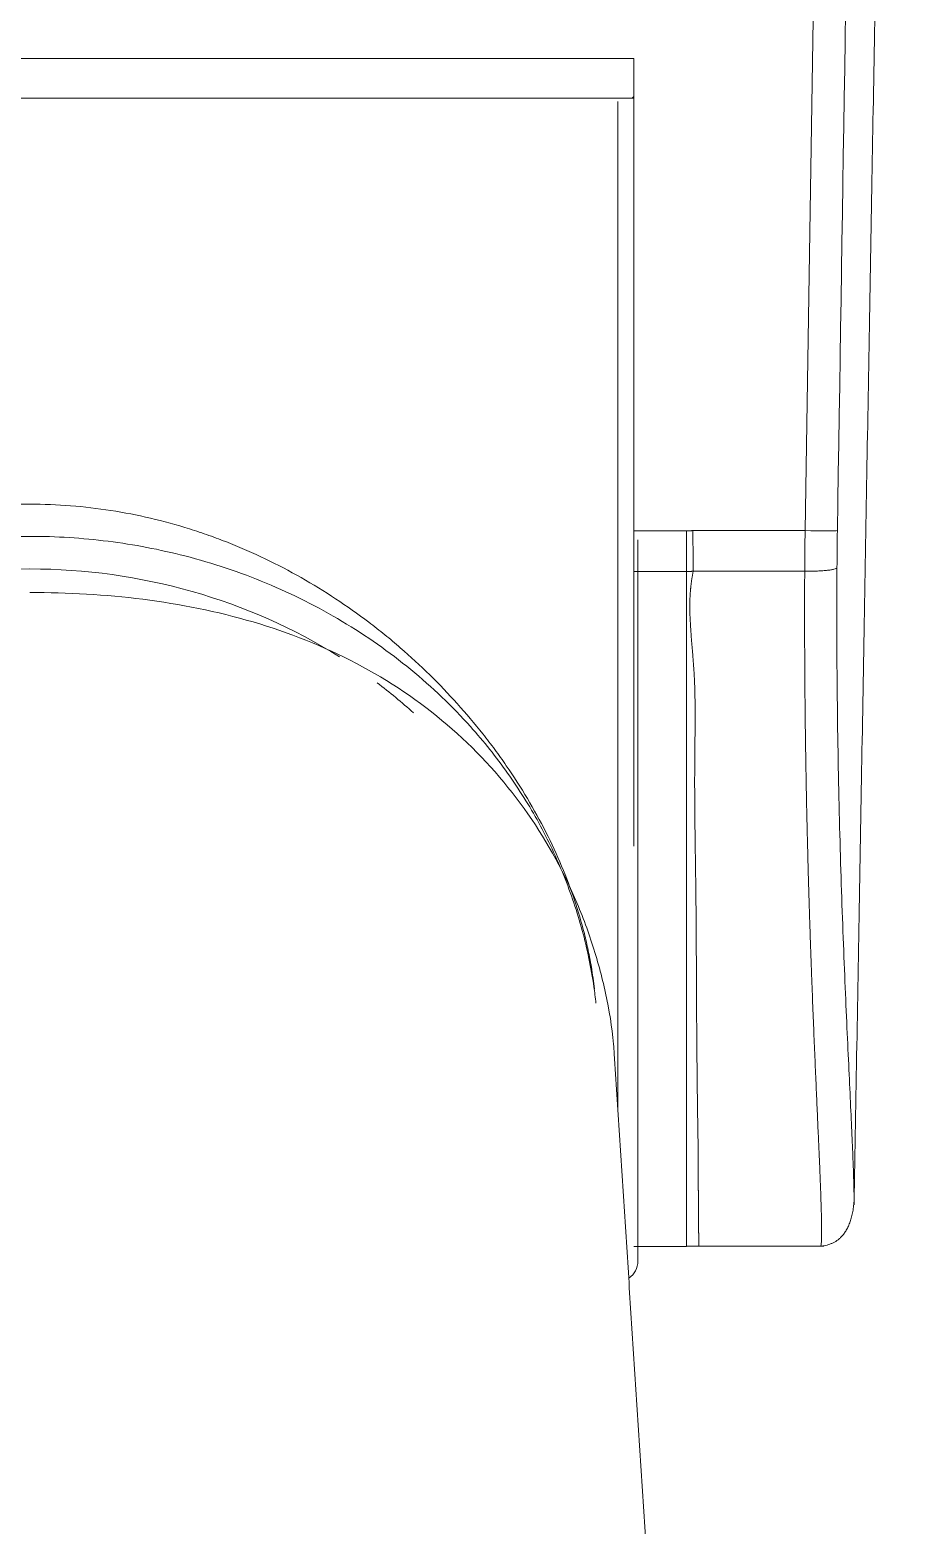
# Model space of a CAD drawing. Extents: x 1155 to 2284, y 0 to 827.
# Drawn here: x 1671.5 to 1692.92, y 694.9 to 731.79 of the extents above; entities that cross this region are included whole.
import ezdxf

# ---------------------------------------------------------------- set-up
doc = ezdxf.new("R2010")
doc.units = 0
doc.header["$LTSCALE"] = 3
doc.header["$MEASUREMENT"] = 0
doc.layers.add('1', color=7, linetype='CONTINUOUS')

msp = doc.modelspace()

# ---------------------------------------------------------------- linework, layer by layer
at = {"layer": '1', "color": 7, "linetype": 'Continuous', "lineweight": 18}
for p, q in [((1690.888, 735.981), (1690.626, 719.437)), ((1686.402, 731.086), (1686.402, 719.43)), ((1656.602, 730.108), (1686.401, 730.108)), ((1686.402, 719.43), (1686.402, 718.427)), ((1686.402, 718.427), (1686.402, 711.655)), ((1688.004, 701.781), (1687.702, 701.778)), ((1687.778, 701.781), (1691.084, 701.781))]:
    msp.add_line(p, q, dxfattribs=at)
at = {"layer": '1', "color": 7, "linetype": 'Continuous', "lineweight": 13}
for p, q in [((1687.857, 719.436), (1690.626, 719.437)), ((1690.616, 718.434), (1687.865, 718.434))]:
    msp.add_line(p, q, dxfattribs=at)
at = {"layer": '1', "color": 7, "linetype": 'Continuous', "lineweight": 18}
msp.add_arc((1686.002, 701.413), 0.5, 303.5474, 0, dxfattribs=at)
for centre, start_param, end_param in [((1671.503, 706.26), 4.712317, 5.598401), ((1671.502, 706.26), 4.107809, 4.712219), ((1671.502, 706.26), 3.930925, 4.020737)]:
    msp.add_ellipse(centre, major_axis=(-13.433, 0), ratio=0.91052, start_param=start_param, end_param=end_param, dxfattribs=at)
for points, degree in [([(1691.422, 719.437), (1691.663, 734.631), (1691.903, 749.826), (1692.144, 765.021)], 3), ([(1691.834, 702.839), (1692.92, 765.021)], 1), ([(1656.602, 731.087), (1686.402, 731.087)], 1), ([(1686.369, 730.114), (1686.38, 730.114), (1686.391, 730.114), (1686.402, 730.113)], 3), ([(1687.865, 718.434), (1687.864, 718.545), (1687.863, 718.767), (1687.86, 719.102), (1687.858, 719.325), (1687.857, 719.436)], 3), ([(1690.626, 719.437), (1690.621, 719.102), (1690.617, 718.768), (1690.616, 718.434)], 3), ([(1691.412, 718.515), (1691.414, 718.822), (1691.417, 719.129), (1691.422, 719.437)], 3), ([(1686.502, 718.694), (1686.502, 718.866), (1686.502, 719.038), (1686.502, 719.211)], 3), ([(1687.988, 674.44), (1686.953, 690.473), (1685.917, 706.528)], 2), ([(1690.982, 701.781), (1691.748, 701.826), (1691.835, 702.895)], 2), ([(1687.702, 701.774), (1687.269, 701.774), (1686.835, 701.774), (1686.402, 701.774)], 3)]:
    msp.add_open_spline(points, degree=degree, dxfattribs=at)
at = {"layer": '1', "color": 7, "linetype": 'Continuous', "lineweight": 13}
for points, knots in [([(1686.402, 730.154), (1686.401, 730.153), (1686.398, 730.15), (1686.394, 730.147), (1686.391, 730.144), (1686.388, 730.141), (1686.385, 730.138), (1686.382, 730.135), (1686.38, 730.132), (1686.377, 730.13), (1686.376, 730.127), (1686.374, 730.125), (1686.372, 730.123), (1686.371, 730.121), (1686.37, 730.12), (1686.37, 730.118), (1686.369, 730.117), (1686.369, 730.115), (1686.369, 730.114), (1686.369, 730.114)], [0, 0, 0, 0, 0.0643, 0.127861, 0.190699, 0.252828, 0.31426, 0.375006, 0.435076, 0.494479, 0.553222, 0.611312, 0.668753, 0.72555, 0.781708, 0.837229, 0.892117, 0.946372, 1, 1, 1, 1]), ([(1686.003, 718.663), (1686.003, 719.503), (1686.003, 720.346), (1686.003, 722.024), (1686.003, 722.859), (1686.003, 724.506), (1686.003, 725.318), (1686.003, 726.904), (1686.003, 727.678), (1686.003, 728.974), (1686.003, 729.508), (1686.003, 730.025)], [0, 0, 0, 0, 0.211377, 0.211377, 0.422755, 0.422755, 0.634132, 0.634132, 0.84551, 0.84551, 1, 1, 1, 1]), ([(1687.857, 719.436), (1687.852, 719.436), (1687.841, 719.436), (1687.824, 719.436), (1687.803, 719.435), (1687.773, 719.434), (1687.739, 719.433), (1687.713, 719.433), (1687.702, 719.432)], [0, 0, 0, 0, 0.095089, 0.210116, 0.345086, 0.500001, 0.789885, 1, 1, 1, 1]), ([(1686.003, 711.998), (1686.003, 712.522), (1686.003, 713.057), (1686.003, 714.144), (1686.003, 714.696), (1686.003, 715.814), (1686.003, 716.378), (1686.003, 717.516), (1686.003, 718.089), (1686.003, 718.663)], [0, 0, 0, 0, 0.25, 0.25, 0.5, 0.5, 0.75, 0.75, 1, 1, 1, 1]), ([(1687.865, 718.434), (1687.86, 718.434), (1687.849, 718.433), (1687.83, 718.433), (1687.808, 718.432), (1687.776, 718.431), (1687.741, 718.43), (1687.713, 718.43), (1687.702, 718.43)], [0, 0, 0, 0, 0.095109, 0.210142, 0.345105, 0.500001, 0.789857, 1, 1, 1, 1]), ([(1690.616, 718.434), (1690.66, 718.434), (1690.707, 718.434), (1690.8, 718.435), (1690.848, 718.436), (1690.941, 718.44), (1690.987, 718.442), (1691.074, 718.448), (1691.115, 718.451), (1691.192, 718.459), (1691.226, 718.463), (1691.287, 718.473), (1691.314, 718.478), (1691.357, 718.488), (1691.374, 718.493), (1691.399, 718.504), (1691.408, 718.509), (1691.412, 718.515)], [0, 0, 0, 0, 0.125, 0.125, 0.25, 0.25, 0.375, 0.375, 0.5, 0.5, 0.625, 0.625, 0.75, 0.75, 0.875, 0.875, 1, 1, 1, 1]), ([(1686.003, 705.132), (1686.003, 705.412), (1686.003, 705.704), (1686.003, 706.43), (1686.003, 706.875), (1686.003, 707.804), (1686.003, 708.289), (1686.003, 709.294), (1686.003, 709.814), (1686.003, 710.884), (1686.003, 711.435), (1686.003, 711.998)], [0, 0, 0, 0, 0.152318, 0.152318, 0.364238, 0.364238, 0.576159, 0.576159, 0.788079, 0.788079, 1, 1, 1, 1])]:
    msp.add_open_spline(points, degree=3, knots=knots, dxfattribs=at)
at = {"layer": '1', "color": 7, "linetype": 'Continuous', "lineweight": 18}
for points, knots in [([(1671.502, 720.09), (1671.165, 720.09), (1670.83, 720.077), (1670.165, 720.024), (1669.504, 719.947), (1668.526, 719.756), (1667.883, 719.579), (1667.404, 719.429), (1667.245, 719.375), (1667.007, 719.291), (1666.928, 719.262), (1666.77, 719.203), (1666.692, 719.173), (1666.302, 719.018), (1665.997, 718.884), (1665.396, 718.595), (1665.102, 718.441), (1664.523, 718.113), (1664.24, 717.939), (1663.683, 717.572), (1663.411, 717.379), (1663.077, 717.126), (1663.01, 717.075), (1662.878, 716.972), (1662.682, 716.816), (1662.491, 716.656), (1662.115, 716.33), (1661.872, 716.107), (1661.403, 715.647), (1661.177, 715.41), (1660.741, 714.925), (1660.531, 714.676), (1660.229, 714.293), (1660.081, 714.1), (1659.938, 713.903), (1659.843, 713.77), (1659.797, 713.704), (1659.567, 713.37), (1659.393, 713.1), (1659.068, 712.553), (1658.915, 712.277), (1658.774, 711.998)], [0, 0, 0, 0, 0.0625, 0.0625, 0.125, 0.1875, 0.25, 0.25, 0.28125, 0.28125, 0.296875, 0.296875, 0.3125, 0.3125, 0.375, 0.375, 0.4375, 0.4375, 0.5, 0.5, 0.5625, 0.5625, 0.578125, 0.578125, 0.59375, 0.625, 0.625, 0.6875, 0.6875, 0.75, 0.75, 0.8125, 0.8125, 0.84375, 0.859375, 0.859375, 0.875, 0.875, 0.9375, 0.9375, 1, 1, 1, 1]), ([(1671.502, 720.09), (1671.84, 720.09), (1672.175, 720.077), (1672.84, 720.024), (1673.5, 719.947), (1674.478, 719.756), (1675.122, 719.579), (1675.601, 719.429), (1675.76, 719.375), (1675.998, 719.291), (1676.077, 719.262), (1676.234, 719.203), (1676.313, 719.173), (1676.702, 719.018), (1677.008, 718.884), (1677.609, 718.595), (1677.903, 718.441), (1678.481, 718.113), (1678.765, 717.939), (1679.321, 717.572), (1679.594, 717.379), (1679.928, 717.126), (1679.995, 717.075), (1680.127, 716.972), (1680.323, 716.816), (1680.514, 716.656), (1680.89, 716.33), (1681.133, 716.107), (1681.602, 715.647), (1681.828, 715.41), (1682.264, 714.925), (1682.474, 714.676), (1682.776, 714.293), (1682.924, 714.1), (1683.067, 713.903), (1683.162, 713.77), (1683.208, 713.704), (1683.438, 713.37), (1683.612, 713.1), (1683.937, 712.553), (1684.089, 712.277), (1684.231, 711.998)], [0, 0, 0, 0, 0.0625, 0.0625, 0.125, 0.1875, 0.25, 0.25, 0.28125, 0.28125, 0.296875, 0.296875, 0.3125, 0.3125, 0.375, 0.375, 0.4375, 0.4375, 0.5, 0.5, 0.5625, 0.5625, 0.578125, 0.578125, 0.59375, 0.625, 0.625, 0.6875, 0.6875, 0.75, 0.75, 0.8125, 0.8125, 0.84375, 0.859375, 0.859375, 0.875, 0.875, 0.9375, 0.9375, 1, 1, 1, 1]), ([(1660.634, 714.6), (1660.961, 714.965), (1661.311, 715.314), (1662.051, 715.974), (1662.441, 716.286), (1663.257, 716.867), (1663.682, 717.138), (1664.564, 717.634), (1665.019, 717.86), (1665.955, 718.264), (1666.436, 718.443), (1667.415, 718.75), (1667.914, 718.88), (1668.925, 719.087), (1669.437, 719.165), (1670.466, 719.269), (1670.984, 719.296), (1671.502, 719.296)], [0, 0, 0, 0, 0.125, 0.125, 0.25, 0.25, 0.375, 0.375, 0.5, 0.5, 0.625, 0.625, 0.75, 0.75, 0.875, 0.875, 1, 1, 1, 1]), ([(1671.502, 719.296), (1672.148, 719.296), (1672.793, 719.255), (1674.072, 719.093), (1674.706, 718.972), (1675.327, 718.812)], [0, 0, 0, 0, 0.5, 0.5, 1, 1, 1, 1]), ([(1675.327, 718.812), (1676.013, 718.635), (1676.684, 718.41), (1677.982, 717.87), (1678.608, 717.555), (1679.801, 716.842), (1680.367, 716.444), (1681.427, 715.574), (1681.92, 715.103), (1682.371, 714.6)], [0, 0, 0, 0, 0.25, 0.25, 0.5, 0.5, 0.75, 0.75, 1, 1, 1, 1]), ([(1686.502, 701.413), (1686.502, 701.413), (1686.502, 701.417), (1686.502, 701.448), (1686.502, 701.5), (1686.502, 701.663), (1686.502, 701.774), (1686.502, 702.052), (1686.502, 702.221), (1686.502, 702.613), (1686.502, 702.837), (1686.502, 703.339), (1686.502, 703.617), (1686.502, 704.224), (1686.502, 704.553), (1686.502, 705.259), (1686.502, 705.636), (1686.502, 706.434), (1686.502, 706.855), (1686.502, 707.738), (1686.502, 708.2), (1686.502, 709.158), (1686.502, 709.656), (1686.502, 710.681), (1686.502, 711.209), (1686.502, 712.292), (1686.502, 712.846), (1686.502, 713.975), (1686.502, 714.55), (1686.502, 715.715), (1686.502, 716.305), (1686.502, 717.494), (1686.502, 718.093), (1686.502, 718.694)], [0, 0, 0, 0, 0.024685, 0.024685, 0.089706, 0.089706, 0.154727, 0.154727, 0.219748, 0.219748, 0.284769, 0.284769, 0.34979, 0.34979, 0.414811, 0.414811, 0.479832, 0.479832, 0.544853, 0.544853, 0.609874, 0.609874, 0.674895, 0.674895, 0.739916, 0.739916, 0.804937, 0.804937, 0.869958, 0.869958, 0.934979, 0.934979, 1, 1, 1, 1]), ([(1687.702, 701.774), (1687.702, 701.774), (1687.702, 701.8), (1687.702, 701.903), (1687.702, 701.981), (1687.702, 702.187), (1687.702, 702.316), (1687.702, 702.623), (1687.702, 702.802), (1687.702, 703.208), (1687.702, 703.435), (1687.702, 703.936), (1687.702, 704.21), (1687.702, 704.803), (1687.702, 705.121), (1687.702, 705.799), (1687.702, 706.159), (1687.702, 706.918), (1687.702, 707.317), (1687.702, 708.15), (1687.702, 708.585), (1687.702, 709.486), (1687.702, 709.952), (1687.702, 710.913), (1687.702, 711.407), (1687.702, 712.42), (1687.702, 712.939), (1687.702, 713.996), (1687.702, 714.534), (1687.702, 715.626), (1687.702, 716.18), (1687.702, 717.298), (1687.702, 717.862), (1687.702, 718.429)], [0, 0, 0, 0, 0.0625, 0.0625, 0.125, 0.125, 0.1875, 0.1875, 0.25, 0.25, 0.3125, 0.3125, 0.375, 0.375, 0.4375, 0.4375, 0.5, 0.5, 0.5625, 0.5625, 0.625, 0.625, 0.6875, 0.6875, 0.75, 0.75, 0.8125, 0.8125, 0.875, 0.875, 0.9375, 0.9375, 1, 1, 1, 1]), ([(1687.865, 718.434), (1687.863, 718.423), (1687.859, 718.403), (1687.853, 718.371), (1687.847, 718.34), (1687.842, 718.309), (1687.837, 718.277), (1687.832, 718.246), (1687.827, 718.214), (1687.822, 718.182), (1687.818, 718.15), (1687.814, 718.118), (1687.81, 718.086), (1687.807, 718.054), (1687.803, 718.021), (1687.8, 717.989), (1687.797, 717.956), (1687.795, 717.924), (1687.792, 717.891), (1687.79, 717.858), (1687.788, 717.825), (1687.786, 717.792), (1687.785, 717.759), (1687.784, 717.726), (1687.783, 717.693), (1687.782, 717.637), (1687.781, 717.558), (1687.782, 717.452), (1687.785, 717.341), (1687.791, 717.22), (1687.799, 717.085), (1687.809, 716.93), (1687.821, 716.78), (1687.832, 716.64), (1687.842, 716.517), (1687.852, 716.395), (1687.861, 716.289), (1687.868, 716.2), (1687.874, 716.128), (1687.879, 716.055), (1687.883, 715.981), (1687.888, 715.907), (1687.892, 715.833), (1687.897, 715.733), (1687.902, 715.604), (1687.907, 715.442), (1687.91, 715.266), (1687.912, 715.076), (1687.913, 714.873), (1687.912, 714.688), (1687.911, 714.505), (1687.909, 714.311), (1687.907, 714.086), (1687.904, 713.858), (1687.903, 713.659), (1687.901, 713.414), (1687.901, 713.096), (1687.903, 712.679), (1687.907, 712.292), (1687.911, 711.923), (1687.916, 711.566), (1687.921, 711.226), (1687.924, 710.987), (1687.926, 710.864), (1687.927, 710.796), (1687.928, 710.725), (1687.928, 710.65), (1687.929, 710.571), (1687.93, 710.489), (1687.931, 710.403), (1687.932, 710.313), (1687.934, 710.22), (1687.935, 710.123), (1687.936, 710.023), (1687.937, 709.919), (1687.938, 709.813), (1687.939, 709.702), (1687.94, 709.628), (1687.941, 709.591)], [0, 0, 0, 0, 0.003322, 0.006651, 0.009986, 0.013329, 0.016679, 0.020037, 0.023402, 0.026775, 0.030157, 0.033546, 0.036945, 0.040352, 0.043768, 0.047193, 0.050627, 0.054071, 0.057525, 0.060988, 0.064462, 0.067946, 0.07144, 0.074945, 0.078461, 0.081988, 0.092442, 0.103567, 0.115367, 0.127845, 0.142014, 0.158425, 0.177079, 0.190185, 0.203292, 0.2164, 0.229508, 0.237235, 0.245022, 0.252869, 0.260777, 0.268745, 0.276775, 0.284865, 0.300958, 0.318555, 0.337659, 0.35827, 0.38039, 0.40402, 0.419351, 0.440686, 0.468026, 0.494297, 0.51661, 0.534966, 0.576854, 0.624441, 0.677726, 0.710938, 0.75382, 0.804175, 0.832909, 0.840668, 0.84891, 0.857634, 0.866842, 0.876532, 0.886706, 0.897362, 0.908502, 0.920124, 0.932229, 0.944817, 0.957889, 0.971443, 0.98548, 1, 1, 1, 1]), ([(1690.616, 718.434), (1690.615, 718.411), (1690.615, 718.366), (1690.615, 718.299), (1690.615, 718.231), (1690.614, 718.163), (1690.614, 718.095), (1690.614, 718.027), (1690.614, 717.958), (1690.614, 717.89), (1690.613, 717.821), (1690.613, 717.752), (1690.613, 717.683), (1690.613, 717.613), (1690.613, 717.544), (1690.613, 717.474), (1690.613, 717.405), (1690.613, 717.335), (1690.613, 717.264), (1690.613, 717.194), (1690.613, 717.124), (1690.613, 717.053), (1690.613, 716.982), (1690.614, 716.911), (1690.614, 716.84), (1690.614, 716.769), (1690.614, 716.697), (1690.614, 716.626), (1690.615, 716.554), (1690.615, 716.482), (1690.615, 716.41), (1690.616, 716.338), (1690.616, 716.265), (1690.616, 716.193), (1690.617, 716.12), (1690.617, 716.048), (1690.618, 715.975), (1690.618, 715.901), (1690.619, 715.828), (1690.619, 715.755), (1690.62, 715.681), (1690.62, 715.608), (1690.621, 715.534), (1690.622, 715.46), (1690.622, 715.386), (1690.623, 715.312), (1690.624, 715.237), (1690.624, 715.163), (1690.625, 715.088), (1690.626, 715.014), (1690.627, 714.939), (1690.628, 714.864), (1690.628, 714.789), (1690.629, 714.713), (1690.63, 714.638), (1690.631, 714.563), (1690.632, 714.487), (1690.633, 714.411), (1690.634, 714.336), (1690.635, 714.26), (1690.636, 714.184), (1690.637, 714.108), (1690.639, 714.032), (1690.64, 713.955), (1690.641, 713.879), (1690.642, 713.802), (1690.643, 713.726), (1690.645, 713.649), (1690.646, 713.572), (1690.647, 713.496), (1690.649, 713.419), (1690.65, 713.342), (1690.651, 713.265), (1690.653, 713.188), (1690.654, 713.111), (1690.656, 713.033), (1690.657, 712.956), (1690.659, 712.879), (1690.66, 712.801), (1690.662, 712.724), (1690.663, 712.646), (1690.665, 712.569), (1690.667, 712.491), (1690.668, 712.414), (1690.67, 712.336), (1690.672, 712.259), (1690.674, 712.181), (1690.675, 712.103), (1690.677, 712.025), (1690.679, 711.948), (1690.681, 711.87), (1690.683, 711.792), (1690.685, 711.714), (1690.687, 711.637), (1690.689, 711.559), (1690.691, 711.481), (1690.693, 711.403), (1690.695, 711.325), (1690.697, 711.248), (1690.699, 711.17), (1690.701, 711.092), (1690.703, 711.015), (1690.705, 710.937), (1690.708, 710.859), (1690.71, 710.782), (1690.712, 710.704), (1690.714, 710.627), (1690.717, 710.549), (1690.719, 710.472), (1690.721, 710.394), (1690.724, 710.317), (1690.726, 710.24), (1690.728, 710.163), (1690.731, 710.085), (1690.733, 710.008), (1690.736, 709.931), (1690.738, 709.854), (1690.74, 709.778), (1690.743, 709.701), (1690.746, 709.624), (1690.748, 709.548), (1690.751, 709.471), (1690.753, 709.395), (1690.756, 709.319), (1690.758, 709.243), (1690.761, 709.167), (1690.764, 709.091), (1690.766, 709.015), (1690.769, 708.939), (1690.772, 708.864), (1690.774, 708.789), (1690.777, 708.713), (1690.78, 708.638), (1690.791, 708.325), (1690.812, 707.788), (1690.841, 707.057), (1690.87, 706.365), (1690.899, 705.717), (1690.925, 705.113), (1690.95, 704.554), (1690.973, 704.042), (1690.993, 703.578), (1691.009, 703.163), (1691.021, 702.802), (1691.03, 702.494), (1691.034, 702.241), (1691.034, 702.041), (1691.029, 701.896), (1691.02, 701.806), (1691.011, 701.782), (1691.006, 701.781), (1691.005, 701.781)], [0, 0, 0, 0, 0.002479, 0.004965, 0.00746, 0.009961, 0.012471, 0.014988, 0.017513, 0.020046, 0.022587, 0.025135, 0.027691, 0.030255, 0.032827, 0.035406, 0.037993, 0.040589, 0.043192, 0.045803, 0.048421, 0.051048, 0.053683, 0.056326, 0.058976, 0.061635, 0.064302, 0.066976, 0.069659, 0.07235, 0.075049, 0.077756, 0.080472, 0.083195, 0.085927, 0.088667, 0.091415, 0.094171, 0.096936, 0.099709, 0.102491, 0.10528, 0.108079, 0.110885, 0.1137, 0.116524, 0.119356, 0.122197, 0.125046, 0.127904, 0.130771, 0.133646, 0.136529, 0.139422, 0.142323, 0.145232, 0.14815, 0.151077, 0.154012, 0.156956, 0.159908, 0.162869, 0.165839, 0.168816, 0.171803, 0.174798, 0.177802, 0.180814, 0.183834, 0.186863, 0.189901, 0.192947, 0.196001, 0.199064, 0.202135, 0.205215, 0.208304, 0.2114, 0.214505, 0.217619, 0.220741, 0.223871, 0.22701, 0.230157, 0.233312, 0.236476, 0.239648, 0.242829, 0.246018, 0.249215, 0.25242, 0.255634, 0.258856, 0.262086, 0.265325, 0.268572, 0.271827, 0.27509, 0.278362, 0.281642, 0.28493, 0.288227, 0.291532, 0.294845, 0.298166, 0.301495, 0.304833, 0.308179, 0.311533, 0.314895, 0.318265, 0.321644, 0.325031, 0.328426, 0.331829, 0.33524, 0.338659, 0.342087, 0.345522, 0.348966, 0.352418, 0.355878, 0.359346, 0.362822, 0.366307, 0.369799, 0.373299, 0.376808, 0.380324, 0.383849, 0.387382, 0.390922, 0.394471, 0.398028, 0.435496, 0.472954, 0.510413, 0.547844, 0.585171, 0.62251, 0.660049, 0.69771, 0.735342, 0.772808, 0.810135, 0.847456, 0.884901, 0.922509, 0.960171, 0.99777, 1, 1, 1, 1]), ([(1691.833, 702.802), (1691.834, 702.828), (1691.834, 702.857), (1691.835, 703.09), (1691.828, 703.388), (1691.798, 704.174), (1691.776, 704.663), (1691.736, 705.514), (1691.722, 705.817), (1691.691, 706.464), (1691.675, 706.808), (1691.626, 707.896), (1691.592, 708.694), (1691.527, 710.413), (1691.497, 711.335), (1691.448, 713.27), (1691.43, 714.283), (1691.408, 716.362), (1691.405, 717.429), (1691.412, 718.515)], [0, 0, 0, 0, 0.021219, 0.021219, 0.161045, 0.161045, 0.30087, 0.30087, 0.370783, 0.370783, 0.440696, 0.440696, 0.580522, 0.580522, 0.720348, 0.720348, 0.860174, 0.860174, 1, 1, 1, 1]), ([(1685.917, 706.524), (1685.913, 706.606), (1685.907, 706.688), (1685.864, 707.192), (1685.721, 708.031), (1685.39, 709.263), (1684.771, 710.871), (1683.68, 712.765), (1681.871, 714.72), (1679.609, 716.243), (1676.174, 717.602), (1673.36, 717.911), (1671.502, 717.911)], [0, 0, 0, 0, 0.012801, 0.012801, 0.078614, 0.144427, 0.210241, 0.341867, 0.473494, 0.60512, 0.736747, 1, 1, 1, 1]), ([(1682.371, 714.6), (1682.699, 714.234), (1683.004, 713.852), (1683.567, 713.059), (1683.824, 712.649), (1684.287, 711.805), (1684.493, 711.371), (1684.851, 710.485), (1685.003, 710.033), (1685.251, 709.116), (1685.347, 708.652), (1685.434, 708.049), (1685.451, 707.914), (1685.465, 707.779)], [0, 0, 0, 0, 0.189107, 0.189107, 0.378215, 0.378215, 0.567322, 0.567322, 0.75643, 0.75643, 0.945537, 0.945537, 1, 1, 1, 1]), ([(1684.231, 711.998), (1684.373, 711.718), (1684.502, 711.438), (1684.737, 710.879), (1684.842, 710.6), (1685.029, 710.045), (1685.11, 709.768), (1685.215, 709.355), (1685.262, 709.149), (1685.303, 708.944), (1685.323, 708.841), (1685.329, 708.807), (1685.341, 708.739), (1685.379, 708.52), (1685.408, 708.305), (1685.428, 708.126)], [0, 0, 0, 0, 0.213618, 0.213618, 0.427236, 0.427236, 0.640854, 0.640854, 0.747664, 0.801068, 0.801068, 0.82777, 0.82777, 0.854473, 1, 1, 1, 1]), ([(1687.941, 709.591), (1687.941, 709.571), (1687.941, 709.533), (1687.941, 709.475), (1687.941, 709.418), (1687.941, 709.361), (1687.941, 709.303), (1687.941, 709.246), (1687.942, 709.189), (1687.942, 709.132), (1687.942, 709.076), (1687.942, 709.019), (1687.942, 708.963), (1687.943, 708.906), (1687.943, 708.85), (1687.943, 708.794), (1687.943, 708.738), (1687.943, 708.682), (1687.944, 708.626), (1687.944, 708.571), (1687.944, 708.515), (1687.944, 708.46), (1687.944, 708.405), (1687.945, 708.35), (1687.945, 708.295), (1687.945, 708.24), (1687.946, 708.186), (1687.946, 708.131), (1687.946, 708.077), (1687.946, 708.023), (1687.947, 707.969), (1687.947, 707.915), (1687.947, 707.861), (1687.947, 707.807), (1687.948, 707.754), (1687.948, 707.701), (1687.948, 707.647), (1687.949, 707.594), (1687.949, 707.542), (1687.949, 707.489), (1687.95, 707.436), (1687.95, 707.384), (1687.95, 707.332), (1687.951, 707.28), (1687.951, 707.228), (1687.952, 707.176), (1687.952, 707.125), (1687.952, 707.073), (1687.953, 707.022), (1687.953, 706.971), (1687.953, 706.92), (1687.954, 706.87), (1687.954, 706.819), (1687.955, 706.769), (1687.955, 706.719), (1687.955, 706.669), (1687.956, 706.619), (1687.956, 706.569), (1687.957, 706.52), (1687.957, 706.47), (1687.958, 706.421), (1687.958, 706.372), (1687.959, 706.324), (1687.959, 706.275), (1687.96, 706.227), (1687.96, 706.179), (1687.96, 706.131), (1687.961, 706.083), (1687.961, 706.035), (1687.962, 705.988), (1687.962, 705.941), (1687.963, 705.894), (1687.963, 705.847), (1687.964, 705.8), (1687.965, 705.754), (1687.965, 705.708), (1687.966, 705.662), (1687.966, 705.616), (1687.967, 705.571), (1687.967, 705.525), (1687.968, 705.48), (1687.968, 705.435), (1687.969, 705.39), (1687.969, 705.346), (1687.97, 705.302), (1687.971, 705.258), (1687.971, 705.214), (1687.972, 705.17), (1687.972, 705.127), (1687.973, 705.083), (1687.974, 705.04), (1687.974, 704.998), (1687.975, 704.955), (1687.976, 704.913), (1687.976, 704.871), (1687.977, 704.829), (1687.977, 704.787), (1687.978, 704.746), (1687.979, 704.705), (1687.979, 704.664), (1687.98, 704.623), (1687.981, 704.583), (1687.981, 704.542), (1687.982, 704.502), (1687.983, 704.463), (1687.984, 704.423), (1687.984, 704.384), (1687.985, 704.345), (1687.985, 704.319), (1687.986, 704.306)], [0, 0, 0, 0, 0.008965, 0.017937, 0.026917, 0.035903, 0.044897, 0.053898, 0.062906, 0.071922, 0.080944, 0.089974, 0.099011, 0.108055, 0.117106, 0.126164, 0.13523, 0.144303, 0.153383, 0.16247, 0.171564, 0.180666, 0.189775, 0.198891, 0.208014, 0.217144, 0.226281, 0.235426, 0.244578, 0.253737, 0.262903, 0.272076, 0.281257, 0.290445, 0.299639, 0.308842, 0.318051, 0.327267, 0.336491, 0.345722, 0.35496, 0.364205, 0.373457, 0.382717, 0.391984, 0.401258, 0.410539, 0.419827, 0.429122, 0.438425, 0.447735, 0.457052, 0.466376, 0.475708, 0.485046, 0.494392, 0.503745, 0.513105, 0.522472, 0.531847, 0.541229, 0.550618, 0.560014, 0.569417, 0.578827, 0.588245, 0.59767, 0.607102, 0.616541, 0.625987, 0.635441, 0.644901, 0.654369, 0.663845, 0.673327, 0.682816, 0.692313, 0.701817, 0.711328, 0.720846, 0.730371, 0.739904, 0.749444, 0.758991, 0.768545, 0.778106, 0.787675, 0.79725, 0.806833, 0.816423, 0.826021, 0.835625, 0.845237, 0.854855, 0.864481, 0.874115, 0.883755, 0.893403, 0.903057, 0.912719, 0.922388, 0.932065, 0.941748, 0.951439, 0.961137, 0.970842, 0.980554, 0.990273, 1, 1, 1, 1]), ([(1687.986, 704.306), (1687.986, 704.295), (1687.986, 704.273), (1687.986, 704.241), (1687.986, 704.208), (1687.986, 704.176), (1687.986, 704.144), (1687.987, 704.112), (1687.987, 704.081), (1687.987, 704.049), (1687.987, 704.018), (1687.987, 703.987), (1687.987, 703.956), (1687.987, 703.926), (1687.988, 703.895), (1687.988, 703.865), (1687.988, 703.835), (1687.988, 703.805), (1687.988, 703.776), (1687.988, 703.746), (1687.988, 703.717), (1687.989, 703.688), (1687.989, 703.659), (1687.989, 703.631), (1687.989, 703.602), (1687.989, 703.574), (1687.989, 703.546), (1687.989, 703.519), (1687.99, 703.491), (1687.99, 703.464), (1687.99, 703.437), (1687.99, 703.41), (1687.99, 703.383), (1687.99, 703.357), (1687.99, 703.33), (1687.991, 703.304), (1687.991, 703.278), (1687.991, 703.253), (1687.991, 703.227), (1687.991, 703.202), (1687.991, 703.177), (1687.992, 703.153), (1687.992, 703.128), (1687.992, 703.104), (1687.992, 703.08), (1687.992, 703.056), (1687.992, 703.032), (1687.992, 703.008), (1687.993, 702.985), (1687.993, 702.962), (1687.993, 702.939), (1687.993, 702.917), (1687.993, 702.894), (1687.993, 702.872), (1687.993, 702.85), (1687.994, 702.828), (1687.994, 702.807), (1687.994, 702.785), (1687.994, 702.764), (1687.994, 702.743), (1687.994, 702.723), (1687.995, 702.702), (1687.995, 702.682), (1687.995, 702.662), (1687.995, 702.642), (1687.995, 702.623), (1687.995, 702.603), (1687.995, 702.584), (1687.996, 702.565), (1687.996, 702.547), (1687.996, 702.528), (1687.996, 702.51), (1687.996, 702.492), (1687.996, 702.474), (1687.997, 702.456), (1687.997, 702.439), (1687.997, 702.42), (1687.997, 702.4), (1687.997, 702.378), (1687.997, 702.357), (1687.998, 702.335), (1687.998, 702.314), (1687.998, 702.293), (1687.998, 702.272), (1687.998, 702.252), (1687.999, 702.231), (1687.999, 702.211), (1687.999, 702.191), (1687.999, 702.171), (1687.999, 702.152), (1687.999, 702.133), (1688, 702.114), (1688, 702.096), (1688, 702.077), (1688, 702.06), (1688, 702.042), (1688, 702.025), (1688.001, 702.009), (1688.001, 701.993), (1688.001, 701.977), (1688.001, 701.962), (1688.001, 701.947), (1688.001, 701.933), (1688.002, 701.919), (1688.002, 701.906), (1688.002, 701.893), (1688.002, 701.881), (1688.002, 701.87), (1688.002, 701.859), (1688.002, 701.849), (1688.003, 701.839), (1688.003, 701.83), (1688.003, 701.822), (1688.003, 701.814), (1688.003, 701.807), (1688.003, 701.801), (1688.003, 701.796), (1688.004, 701.791), (1688.004, 701.787), (1688.004, 701.784), (1688.004, 701.782), (1688.004, 701.781), (1688.004, 701.781), (1688.004, 701.781)], [0, 0, 0, 0, 0.006672, 0.013343, 0.020015, 0.026687, 0.033358, 0.04003, 0.046702, 0.053373, 0.060045, 0.066717, 0.073388, 0.08006, 0.086731, 0.093403, 0.100075, 0.106746, 0.113418, 0.12009, 0.126761, 0.133433, 0.140105, 0.146776, 0.153448, 0.16012, 0.166791, 0.173463, 0.180135, 0.186806, 0.193478, 0.20015, 0.206821, 0.213493, 0.220165, 0.226836, 0.233508, 0.24018, 0.246851, 0.253523, 0.260194, 0.266866, 0.273538, 0.280209, 0.286881, 0.293553, 0.300224, 0.306896, 0.313568, 0.320239, 0.326911, 0.333583, 0.340254, 0.346926, 0.353598, 0.360269, 0.366941, 0.373613, 0.380284, 0.386956, 0.393628, 0.400299, 0.406971, 0.413643, 0.420314, 0.426986, 0.433658, 0.440329, 0.447001, 0.453672, 0.460344, 0.467016, 0.473687, 0.480359, 0.487031, 0.493702, 0.500374, 0.509001, 0.517727, 0.526553, 0.535477, 0.544502, 0.553625, 0.562848, 0.57217, 0.581591, 0.591112, 0.600732, 0.610451, 0.62027, 0.630188, 0.640205, 0.650322, 0.660538, 0.670853, 0.681267, 0.691781, 0.702394, 0.713107, 0.723919, 0.73483, 0.74584, 0.75695, 0.768159, 0.779467, 0.790875, 0.802382, 0.813988, 0.825694, 0.837499, 0.849403, 0.861406, 0.873509, 0.885711, 0.898013, 0.910414, 0.922914, 0.935513, 0.948212, 0.96101, 0.973907, 0.986904, 1, 1, 1, 1])]:
    msp.add_open_spline(points, degree=3, knots=knots, dxfattribs=at)
at = {"layer": '1', "color": 7, "linetype": 'Continuous', "lineweight": 13}
for points, degree in [([(1686.402, 719.43), (1687.702, 719.432)], 1), ([(1687.702, 718.429), (1687.702, 718.762), (1687.702, 719.097), (1687.702, 719.432)], 3), ([(1690.626, 719.437), (1691.016, 719.43), (1691.38, 719.43), (1691.422, 719.437)], 3), ([(1687.702, 718.429), (1687.269, 718.429), (1686.835, 718.428), (1686.402, 718.427)], 3)]:
    msp.add_open_spline(points, degree=degree, dxfattribs=at)

doc.saveas('drawing.dxf')
